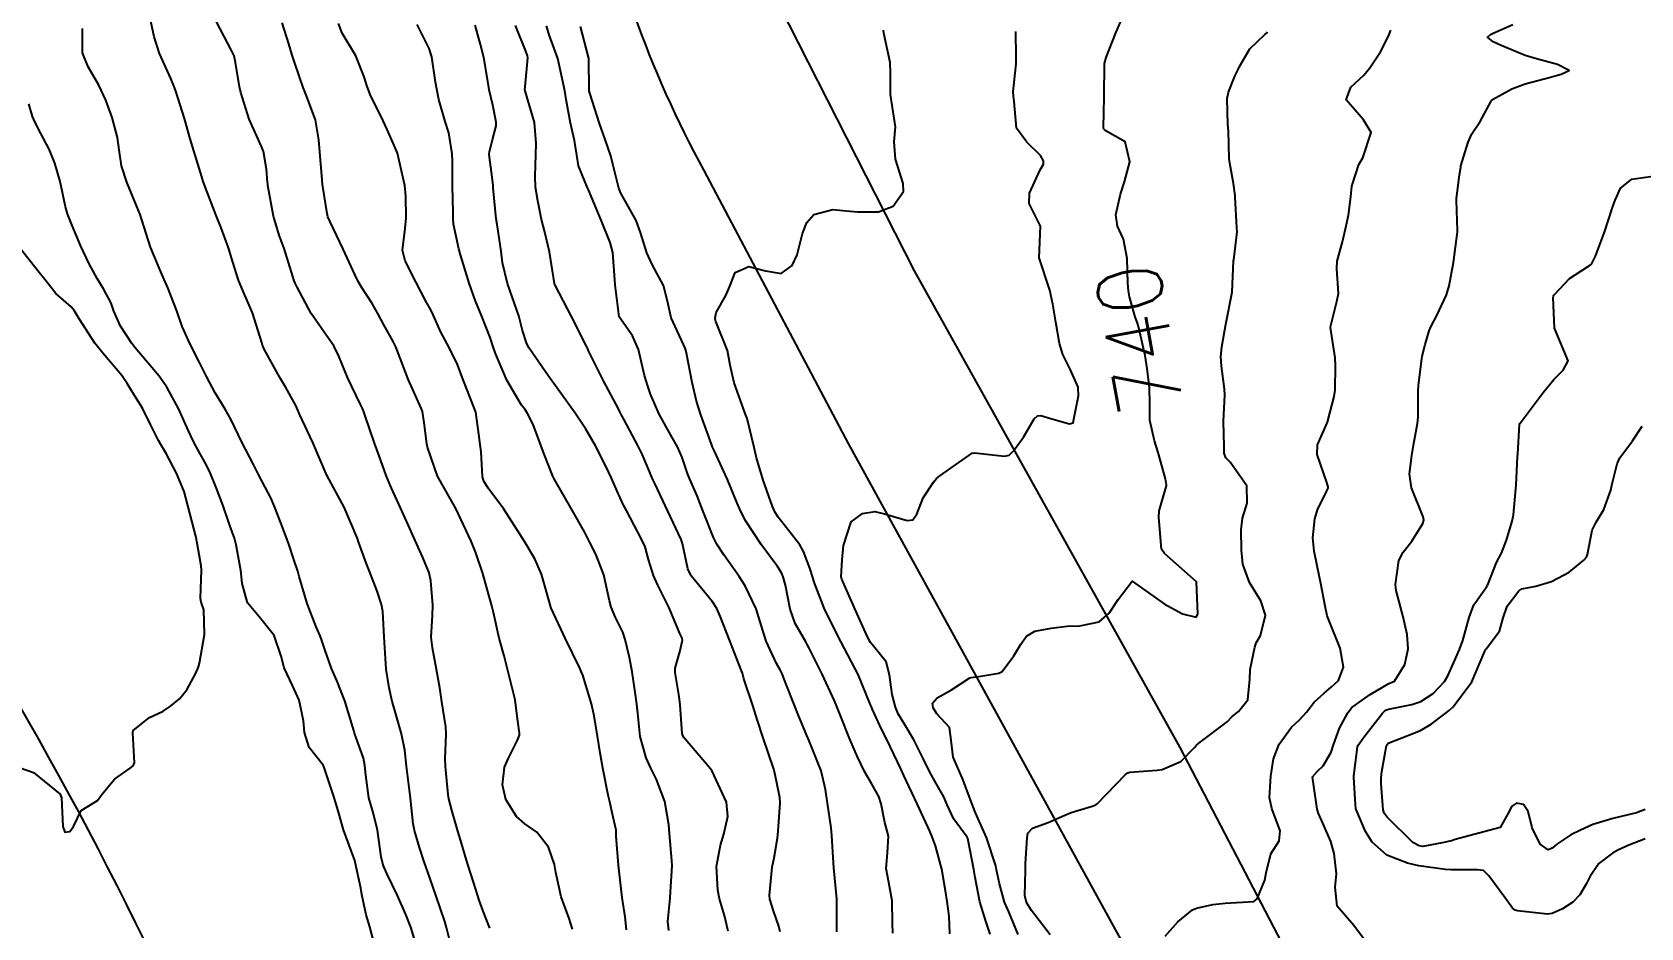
# Model space of a CAD drawing. Header units: metres. Extents: x 298520 to 308411, y 7433745 to 7450750.
# Drawn here: x 302811 to 302910.7, y 7441257.1 to 7441312.7 of the extents above; entities that cross this region are included whole.
import ezdxf
from ezdxf.enums import TextEntityAlignment as Align

# ---------------------------------------------------------------- set-up
doc = ezdxf.new("R2010")
doc.units = ezdxf.units.M
doc.header["$LTSCALE"] = 10
for name, color, linetype in [('Cotas', 45, 'Continuous'), ('Curvas de Nivel 1m', 11, 'Continuous'), ('Curvas de Nivel 5m', 15, 'Continuous'), ('Hidrografia', 140, 'Continuous'), ('Vias Primárias', 230, 'Continuous')]:
    doc.layers.add(name, color=color, linetype=linetype)
doc.styles.add('Style-STANDARD', font='STANDARD.shx')

msp = doc.modelspace()

# ---------------------------------------------------------------- linework, layer by layer
at = {"layer": 'Curvas de Nivel 1m', "flags": 128}
for points, elevation in [([(302834.9, 7441255.631), (302834.436, 7441257.135), (302834.132, 7441257.937), (302833.595, 7441259.143), (302832.956, 7441260.462), (302832.749, 7441260.941), (302832.683, 7441261.154), (302832.61, 7441261.514), (302832.37, 7441263.159), (302832.101, 7441264.26), (302831.832, 7441265.168), (302831.643, 7441266.562), (302831.599, 7441267.172), (302831.51, 7441267.636), (302831.06, 7441268.891), (302830.949, 7441269.181), (302830.903, 7441269.344), (302830.357, 7441271.187), (302829.843, 7441272.451), (302829.532, 7441273.196), (302829.124, 7441274.301), (302828.907, 7441274.979), (302828.826, 7441275.205), (302828.58, 7441275.767), (302828.011, 7441277.212), (302827.512, 7441278.884), (302827.424, 7441279.218), (302827.19, 7441279.952), (302826.867, 7441280.892), (302826.751, 7441281.227), (302826.485, 7441281.96), (302825.993, 7441283.239), (302825.761, 7441283.765), (302825.248, 7441284.749), (302824.979, 7441285.253), (302824.678, 7441285.836), (302823.948, 7441287.263), (302823.293, 7441288.613), (302822.932, 7441289.276), (302822.31, 7441290.282), (302821.77, 7441291.293), (302821.336, 7441292.177), (302820.752, 7441293.306), (302820.267, 7441294.408), (302819.947, 7441295.314), (302819.387, 7441296.757), (302819.144, 7441297.322), (302818.928, 7441297.797), (302818.301, 7441299.331), (302817.759, 7441301.017), (302817.657, 7441301.338), (302817.451, 7441301.852), (302816.819, 7441303.35), (302816.498, 7441304.37), (302816.362, 7441305.357), (302816.257, 7441306.115), (302815.925, 7441307.364), (302815.529, 7441308.441), (302815.092, 7441309.375), (302814.427, 7441310.508), (302814.087, 7441311.385), (302814.085, 7441312.886)], 728), ([(302836.908, 7441256.125), (302836.658, 7441257.113), (302836.545, 7441257.495), (302835.989, 7441259.12), (302835.469, 7441260.613), (302835.296, 7441261.127), (302834.977, 7441262.094), (302834.664, 7441263.133), (302834.584, 7441263.547), (302834.426, 7441265.136), (302834.345, 7441265.814), (302834.174, 7441267.139), (302834.063, 7441268.13), (302833.86, 7441269.142), (302833.36, 7441270.867), (302833.283, 7441271.148), (302833.095, 7441271.982), (302832.907, 7441273.153), (302832.803, 7441274.828), (302832.789, 7441275.155), (302832.71, 7441276.718), (302832.63, 7441277.158), (302832.352, 7441277.976), (302831.891, 7441279.169), (302831.687, 7441279.672), (302831.202, 7441281.042), (302831.158, 7441281.18), (302831.132, 7441281.253), (302830.317, 7441283.189), (302829.252, 7441285.135), (302829.216, 7441285.2), (302829.185, 7441285.269), (302828.372, 7441287.209), (302827.547, 7441288.969), (302827.431, 7441289.219), (302827.306, 7441289.491), (302826.697, 7441290.61), (302826.324, 7441291.235), (302825.349, 7441292.986), (302825.239, 7441293.251), (302825.194, 7441293.412), (302824.619, 7441295.258), (302824.026, 7441296.624), (302823.758, 7441297.266), (302823.41, 7441298.401), (302823.133, 7441299.274), (302822.672, 7441300.518), (302822.373, 7441301.286), (302821.694, 7441303.072), (302821.605, 7441303.298), (302821.57, 7441303.395), (302821.477, 7441303.675), (302820.976, 7441305.305), (302820.759, 7441306.048), (302820.396, 7441307.311), (302819.867, 7441308.988), (302819.752, 7441309.318), (302819.548, 7441309.788), (302818.858, 7441311.327), (302818.532, 7441312.377), (302818.314, 7441313.333)], 729), ([(302844.479, 7441257.014), (302844.274, 7441257.672), (302843.773, 7441259.022), (302843.443, 7441260.541), (302843.346, 7441261.026), (302842.979, 7441262.104), (302842.26, 7441263.041), (302841.506, 7441263.561), (302841.002, 7441264.004), (302840.335, 7441265.067), (302840.127, 7441265.968), (302840.25, 7441267.068), (302840.491, 7441267.623), (302841.06, 7441268.735), (302841.19, 7441269.058), (302841.186, 7441269.18), (302841.071, 7441269.918), (302840.94, 7441271.061), (302840.907, 7441271.24), (302840.466, 7441273.066), (302840.224, 7441273.967), (302839.929, 7441275.072), (302839.573, 7441276.651), (302839.463, 7441277.077), (302839.168, 7441278.116), (302838.901, 7441279.084), (302838.475, 7441280.37), (302838.177, 7441281.095), (302837.233, 7441283.11), (302836.093, 7441285.122), (302835.478, 7441286.921), (302835.437, 7441287.128), (302835.29, 7441288.278), (302835.168, 7441289.131), (302835.094, 7441289.343), (302834.268, 7441291.141), (302833.619, 7441292.878), (302833.512, 7441293.148), (302833.356, 7441293.471), (302832.742, 7441294.535), (302832.413, 7441295.164), (302832.047, 7441295.837), (302831.389, 7441296.835), (302831.175, 7441297.182), (302830.962, 7441297.622), (302830.241, 7441299.192), (302829.44, 7441300.896), (302829.304, 7441301.201), (302829.246, 7441301.402), (302828.966, 7441303.205), (302828.917, 7441303.768), (302828.803, 7441305.207), (302828.729, 7441305.979), (302828.525, 7441307.21), (302827.935, 7441308.818), (302827.765, 7441309.218), (302827.549, 7441309.821), (302827.202, 7441310.868), (302827.089, 7441311.227), (302826.869, 7441311.935), (302826.462, 7441313.237)], 731), ([(302847.828, 7441256.976), (302847.734, 7441257.781), (302847.561, 7441258.981), (302847.485, 7441259.519), (302847.323, 7441260.985), (302847.189, 7441262.788), (302847.187, 7441262.987), (302847.171, 7441263.164), (302847.003, 7441263.976), (302846.763, 7441264.992), (302846.684, 7441265.326), (302846.343, 7441266.997), (302846.206, 7441267.838), (302846.024, 7441269), (302845.823, 7441270.255), (302845.654, 7441271.004), (302845.109, 7441272.773), (302845.018, 7441273.011), (302844.922, 7441273.204), (302844.042, 7441275.021), (302843.152, 7441276.935), (302843.124, 7441277.002), (302843.114, 7441277.031), (302843.1, 7441277.084), (302842.555, 7441279.039), (302842.14, 7441279.993), (302841.498, 7441281.056), (302841.21, 7441281.513), (302840.202, 7441283.07), (302839.246, 7441284.381), (302838.975, 7441284.809), (302838.896, 7441285.085), (302838.808, 7441286.626), (302838.745, 7441287.088), (302838.656, 7441287.716), (302838.467, 7441289.093), (302838.151, 7441289.937), (302837.685, 7441291.096), (302837.337, 7441292.047), (302836.817, 7441293.108), (302836.304, 7441294.057), (302835.834, 7441295.123), (302835.683, 7441295.433), (302835.381, 7441295.975), (302834.764, 7441297.136), (302834.086, 7441298.47), (302833.917, 7441299.145), (302834.092, 7441300.488), (302834.148, 7441301.143), (302834.13, 7441302.476), (302834.061, 7441303.144), (302833.666, 7441304.974), (302833.612, 7441305.149), (302833.496, 7441305.451), (302832.978, 7441306.628), (302832.72, 7441307.162), (302831.924, 7441308.787), (302831.768, 7441309.177), (302831.716, 7441309.348), (302831.55, 7441309.88), (302831.026, 7441311.185), (302830.189, 7441312.589), (302829.963, 7441313.196)], 732), ([(302850.443, 7441256.945), (302850.383, 7441257.491), (302850.522, 7441258.944), (302850.549, 7441259.342), (302850.648, 7441260.943), (302850.64, 7441261.271), (302850.485, 7441262.945), (302850.447, 7441263.497), (302850.196, 7441264.948), (302849.677, 7441266.303), (302849.353, 7441266.957), (302849.043, 7441267.638), (302848.669, 7441268.966), (302848.519, 7441270.41), (302848.464, 7441270.969), (302848.352, 7441271.713), (302848.182, 7441272.974), (302848.013, 7441273.868), (302847.738, 7441274.981), (302847.592, 7441275.437), (302847.147, 7441276.354), (302846.866, 7441276.993), (302846.766, 7441277.386), (302846.421, 7441278.998), (302845.918, 7441280.28), (302845.554, 7441281.006), (302845.213, 7441281.657), (302844.448, 7441283.018), (302843.339, 7441284.942), (302843.295, 7441285.03), (302843.254, 7441285.117), (302842.709, 7441286.48), (302842.5, 7441287.042), (302842.022, 7441288.319), (302841.664, 7441289.055), (302841.514, 7441289.266), (302841.308, 7441289.527), (302840.394, 7441291.069), (302839.699, 7441292.725), (302839.579, 7441293.078), (302839.359, 7441293.715), (302838.829, 7441295.085), (302838.44, 7441296.032), (302838.055, 7441297.093), (302837.463, 7441299.059), (302837.452, 7441299.1), (302837.424, 7441299.223), (302837.084, 7441300.75), (302837.064, 7441301.106), (302837.068, 7441301.487), (302837.037, 7441303.107), (302837.025, 7441304.644), (302837.011, 7441305.107), (302836.803, 7441306.408), (302836.576, 7441307.114), (302836.179, 7441308.475), (302836.051, 7441309.122), (302835.976, 7441309.553), (302835.738, 7441311.127), (302835.571, 7441311.646), (302834.829, 7441313.138)], 733), ([(302854.128, 7441256.902), (302853.903, 7441257.876), (302853.591, 7441258.91), (302853.478, 7441259.442), (302853.406, 7441260.913), (302853.659, 7441262.234), (302853.868, 7441262.907), (302854.107, 7441264.007), (302854.017, 7441264.9), (302853.125, 7441266.816), (302853.072, 7441266.91), (302853.034, 7441266.962), (302851.358, 7441268.936), (302851.274, 7441269.146), (302851.158, 7441270.939), (302851.091, 7441271.46), (302850.848, 7441272.943), (302850.848, 7441273.21), (302851.126, 7441274.218), (302851.299, 7441274.938), (302851.268, 7441275.072), (302851.137, 7441275.363), (302850.474, 7441276.947), (302849.769, 7441278.359), (302849.5, 7441278.957), (302849.193, 7441279.953), (302848.973, 7441280.736), (302848.879, 7441280.965), (302848.53, 7441281.653), (302847.812, 7441282.981), (302847.62, 7441283.367), (302847.245, 7441284.189), (302846.882, 7441284.994), (302846.553, 7441285.704), (302845.894, 7441287.004), (302845.288, 7441288.026), (302844.63, 7441289.017), (302843.321, 7441290.864), (302843.248, 7441290.957), (302843.185, 7441291.032), (302842.788, 7441291.581), (302841.788, 7441293.053), (302841.633, 7441293.333), (302841.364, 7441294.148), (302841.132, 7441295.062), (302841.021, 7441295.419), (302840.435, 7441297.07), (302840.139, 7441298.345), (302840.045, 7441299.074), (302839.793, 7441300.723), (302839.743, 7441301.077), (302839.555, 7441302.996), (302839.551, 7441303.079), (302839.543, 7441303.149), (302839.479, 7441303.66), (302839.322, 7441304.913), (302839.308, 7441305.082), (302839.321, 7441305.255), (302839.502, 7441305.987), (302839.737, 7441306.852), (302839.742, 7441307.078), (302839.529, 7441308.136), (302839.309, 7441309.082), (302839.256, 7441309.373), (302838.977, 7441311.086), (302838.772, 7441311.891), (302838.432, 7441313.092)], 734), ([(302860.875, 7441256.859), (302860.863, 7441258.821), (302860.859, 7441258.906), (302860.691, 7441260.823), (302860.665, 7441261.125), (302860.561, 7441262.824), (302860.518, 7441263.305), (302860.298, 7441264.827), (302860.174, 7441265.675), (302859.895, 7441266.831), (302859.103, 7441268.799), (302859.086, 7441268.84), (302859.063, 7441268.888), (302858.49, 7441270.262), (302858.272, 7441270.852), (302857.712, 7441272.252), (302857.466, 7441272.865), (302857.35, 7441273.101), (302857.119, 7441273.499), (302856.476, 7441274.877), (302856.199, 7441275.823), (302855.87, 7441276.883), (302855.174, 7441278.317), (302854.81, 7441278.894), (302853.857, 7441280.242), (302853.421, 7441280.908), (302853.209, 7441281.321), (302852.582, 7441282.92), (302852.206, 7441283.889), (302851.754, 7441284.932), (302851.608, 7441285.286), (302851.266, 7441286.27), (302850.976, 7441286.943), (302850.566, 7441287.665), (302849.846, 7441288.955), (302849.315, 7441290.206), (302849.123, 7441290.765), (302849.053, 7441290.964), (302848.937, 7441291.358), (302848.573, 7441292.972), (302848.197, 7441293.813), (302847.373, 7441294.99), (302847.12, 7441296.993), (302847.088, 7441297.303), (302846.968, 7441298.995), (302846.807, 7441299.618), (302846.24, 7441301.002), (302845.471, 7441302.872), (302845.407, 7441303.011), (302844.842, 7441304.372), (302844.73, 7441305.018), (302844.59, 7441305.931), (302844.35, 7441307.022), (302844.086, 7441308.473), (302843.991, 7441309.026), (302843.563, 7441311.03), (302843.021, 7441312.482), (302842.86, 7441313.041)], 736), ([(302864.334, 7441256.779), (302864.311, 7441257.391), (302864.305, 7441258.78), (302864.091, 7441259.92), (302863.927, 7441260.786), (302864.011, 7441261.751), (302864.077, 7441262.784), (302863.854, 7441263.639), (302863.618, 7441264.791), (302863.472, 7441265.248), (302863.025, 7441266.048), (302862.593, 7441266.804), (302862.149, 7441267.707), (302861.679, 7441268.814), (302861.078, 7441270.316), (302860.877, 7441270.822), (302860.723, 7441271.189), (302859.961, 7441272.832), (302859.129, 7441274.492), (302859.01, 7441274.72), (302858.938, 7441274.843), (302858.279, 7441275.987), (302857.972, 7441276.858), (302857.675, 7441278.363), (302857.545, 7441278.865), (302857.441, 7441279.122), (302857.189, 7441279.517), (302856.178, 7441280.88), (302855.224, 7441282.327), (302854.924, 7441282.893), (302854.693, 7441283.441), (302854.091, 7441284.902), (302853.271, 7441286.673), (302853.195, 7441286.834), (302853.165, 7441286.912), (302853.094, 7441287.094), (302852.423, 7441288.923), (302852.158, 7441289.774), (302851.886, 7441290.932), (302851.534, 7441292.754), (302851.503, 7441292.938), (302851.468, 7441293.052), (302851.356, 7441293.276), (302850.599, 7441294.948), (302850.355, 7441295.978), (302850.124, 7441296.953), (302849.412, 7441298.248), (302849.073, 7441298.965), (302848.697, 7441300.233), (302848.411, 7441300.975), (302847.468, 7441302.675), (302847.341, 7441302.982), (302846.974, 7441304.474), (302846.839, 7441304.99), (302846.501, 7441305.993), (302846.136, 7441307.001), (302845.541, 7441308.882), (302845.512, 7441309.01), (302845.508, 7441309.045), (302845.485, 7441311.011), (302845.472, 7441311.103), (302844.962, 7441313.016)], 737), ([(302867.87, 7441256.736), (302867.839, 7441257.827), (302867.712, 7441258.738), (302867.604, 7441259.395), (302867.375, 7441260.744), (302866.984, 7441262.184), (302866.789, 7441262.752), (302866.642, 7441263.108), (302865.88, 7441264.761), (302865.031, 7441266.558), (302864.959, 7441266.698), (302864.928, 7441266.772), (302864.846, 7441266.962), (302863.959, 7441268.787), (302863.66, 7441269.382), (302863.081, 7441270.642), (302863.008, 7441270.801), (302862.958, 7441270.928), (302862.183, 7441272.809), (302861.133, 7441274.82), (302860.113, 7441276.83), (302859.466, 7441278.549), (302859.378, 7441278.838), (302859.189, 7441279.409), (302858.802, 7441280.449), (302858.569, 7441280.85), (302857.228, 7441282.574), (302857.038, 7441282.872), (302856.877, 7441283.233), (302856.306, 7441284.879), (302855.89, 7441286.26), (302855.74, 7441286.885), (302855.3, 7441288.684), (302855.231, 7441288.891), (302855.19, 7441289.005), (302854.506, 7441290.898), (302854.247, 7441291.993), (302854.081, 7441292.903), (302853.371, 7441294.716), (302853.33, 7441294.868), (302853.323, 7441294.911), (302853.376, 7441295.261), (302853.976, 7441296.315), (302854.24, 7441296.902), (302854.556, 7441297.748), (302855.412, 7441298.13), (302856.44, 7441297.847), (302857.405, 7441297.691), (302858.087, 7441298.185), (302858.403, 7441298.855), (302858.747, 7441300.162), (302859.005, 7441300.847), (302859.448, 7441301.352), (302860.616, 7441301.663), (302861.451, 7441301.581), (302862.144, 7441301.504), (302863.45, 7441301.507), (302864.366, 7441301.868), (302864.999, 7441302.775), (302864.975, 7441303.271), (302864.51, 7441304.78), (302864.432, 7441305.852), (302864.5, 7441306.78), (302864.329, 7441307.984), (302864.186, 7441308.784), (302864.196, 7441310.144), (302864.169, 7441310.784), (302863.781, 7441312.588), (302863.764, 7441312.788)], 738), ([(302870.377, 7441256.705), (302870.111, 7441257.522), (302869.729, 7441258.712), (302869.44, 7441260.233), (302869.363, 7441260.716), (302868.992, 7441262.638), (302868.951, 7441262.721), (302868.122, 7441263.851), (302867.712, 7441264.74), (302867.507, 7441265.232), (302867.026, 7441266.056), (302866.626, 7441266.754), (302866.233, 7441267.571), (302865.649, 7441268.764), (302865.072, 7441269.727), (302864.679, 7441270.376), (302864.508, 7441270.779), (302864.305, 7441271.571), (302864.14, 7441272.785), (302863.933, 7441273.6), (302863.131, 7441274.578), (302862.956, 7441274.802), (302862.75, 7441275.19), (302862.028, 7441276.811), (302861.181, 7441278.724), (302861.148, 7441278.82), (302861.137, 7441278.867), (302861.194, 7441279.92), (302861.274, 7441280.819), (302861.762, 7441282.275), (302862.467, 7441282.801), (302863.234, 7441282.917), (302863.833, 7441282.784), (302865.227, 7441282.361), (302865.591, 7441282.403), (302865.836, 7441282.764), (302866.228, 7441283.775), (302866.863, 7441284.754), (302867.044, 7441284.963), (302867.257, 7441285.141), (302868.639, 7441286.102), (302869.271, 7441286.537), (302869.416, 7441286.574), (302871.27, 7441286.366), (302871.551, 7441286.416), (302871.827, 7441286.694), (302872.443, 7441287.531), (302873.105, 7441288.682), (302873.305, 7441288.868), (302873.519, 7441288.89), (302874.2, 7441288.667), (302875.299, 7441288.371), (302875.52, 7441288.427), (302875.576, 7441288.647), (302875.86, 7441290.103), (302875.829, 7441290.645), (302875.334, 7441291.763), (302874.875, 7441292.655), (302874.672, 7441293.338), (302874.453, 7441294.659), (302874.261, 7441295.784), (302874.086, 7441296.663), (302873.423, 7441298.67), (302873.493, 7441300.619), (302873.483, 7441300.67), (302873.444, 7441300.758), (302872.797, 7441302.02), (302872.824, 7441302.68), (302873.485, 7441304.125), (302873.686, 7441304.472), (302873.683, 7441304.668), (302873.496, 7441305.01), (302872.647, 7441305.825), (302872.012, 7441306.693), (302871.868, 7441308.365), (302871.819, 7441308.696), (302871.8, 7441308.951), (302871.99, 7441310.694), (302871.99, 7441311.116), (302871.967, 7441312.694)], 739), ([(302874.089, 7441256.662), (302872.935, 7441258.173), (302872.623, 7441258.683), (302872.532, 7441259.099), (302872.56, 7441260.684), (302872.569, 7441261.084), (302872.673, 7441262.683), (302872.707, 7441262.971), (302872.999, 7441263.284), (302873.973, 7441263.635), (302875.007, 7441264.096), (302875.404, 7441264.251), (302876.651, 7441264.634), (302876.924, 7441264.721), (302877.014, 7441264.784), (302878.772, 7441266.604), (302878.913, 7441266.724), (302879.035, 7441266.76), (302880.741, 7441266.879), (302881.038, 7441266.924), (302882.2, 7441267.414), (302883.059, 7441268.29), (302883.183, 7441268.437), (302883.314, 7441268.556), (302885.077, 7441269.889), (302885.396, 7441270.211), (302885.781, 7441270.523), (302886.362, 7441271.25), (302886.49, 7441272.516), (302886.513, 7441273.122), (302886.786, 7441274.513), (302886.873, 7441274.775), (302887.14, 7441275.23), (302887.458, 7441276.505), (302887.166, 7441277.392), (302886.462, 7441278.517), (302886.05, 7441279.666), (302885.967, 7441280.522), (302885.952, 7441281.793), (302886.033, 7441282.522), (302886.314, 7441283.442), (302886.292, 7441284.52), (302885.267, 7441285.981), (302884.997, 7441286.261), (302884.896, 7441286.536), (302884.884, 7441286.93), (302884.86, 7441288.537), (302884.928, 7441290.145), (302884.918, 7441290.536), (302884.731, 7441291.933), (302884.695, 7441292.54), (302884.746, 7441293.145), (302884.988, 7441294.536), (302885.393, 7441296.53), (302885.474, 7441298.477), (302885.483, 7441298.529), (302885.699, 7441300.269), (302885.684, 7441300.528), (302885.578, 7441302.413), (302885.572, 7441302.529), (302885.474, 7441303.274), (302885.241, 7441304.533), (302885.209, 7441304.819), (302885.152, 7441306.534), (302885.129, 7441306.923), (302885.081, 7441308.535), (302885.155, 7441308.926), (302885.557, 7441309.924), (302885.751, 7441310.338), (302885.84, 7441310.527), (302886.478, 7441311.617), (302887.413, 7441312.512), (302887.509, 7441312.585), (302887.585, 7441312.674)], 741), ([(302881.227, 7441256.577), (302882.013, 7441257.483), (302882.938, 7441258.219), (302883.177, 7441258.319), (302884.188, 7441258.541), (302884.944, 7441258.635), (302886.729, 7441258.728), (302886.947, 7441258.895), (302887.405, 7441260.059), (302887.491, 7441260.505), (302887.785, 7441261.698), (302888.298, 7441262.497), (302888.375, 7441263.121), (302887.853, 7441264.502), (302887.713, 7441265.192), (302887.782, 7441266.499), (302887.962, 7441267.584), (302888.309, 7441268.491), (302889.074, 7441269.554), (302889.556, 7441269.997), (302890, 7441270.471), (302890.467, 7441271.091), (302891.101, 7441271.651), (302891.533, 7441272.03), (302891.976, 7441272.451), (302892.302, 7441273.267), (302892.079, 7441274.451), (302891.358, 7441276.25), (302891.284, 7441276.459), (302891.162, 7441277.053), (302890.889, 7441278.463), (302890.805, 7441278.845), (302890.465, 7441280.467), (302890.394, 7441281.285), (302890.516, 7441282.467), (302890.673, 7441283.024), (302891.249, 7441284.175), (302891.347, 7441284.363), (302891.353, 7441284.459), (302891.256, 7441284.734), (302890.666, 7441286.466), (302890.687, 7441287.061), (302891.303, 7441288.46), (302891.715, 7441290.06), (302891.777, 7441290.455), (302891.807, 7441291.986), (302891.769, 7441292.456), (302891.496, 7441294.334), (302891.501, 7441294.459), (302891.888, 7441295.954), (302891.983, 7441296.454), (302891.884, 7441297.987), (302891.911, 7441298.455), (302892.229, 7441299.658), (302892.42, 7441300.45), (302892.601, 7441301.299), (302892.747, 7441302.447), (302892.814, 7441303.105), (302893.251, 7441304.442), (302893.497, 7441304.864), (302894.013, 7441306.433), (302893.525, 7441307.215), (302892.465, 7441308.451), (302892.75, 7441309.249), (302893.558, 7441309.996), (302893.92, 7441310.435), (302894.59, 7441311.442), (302895.089, 7441312.417), (302895.229, 7441312.774)], 742), ([(302893.534, 7441256.431), (302892.925, 7441257.244), (302891.909, 7441258.45), (302891.784, 7441259.623), (302891.855, 7441260.451), (302891.724, 7441261.711), (302891.498, 7441262.455), (302891.004, 7441263.603), (302890.739, 7441264.193), (302890.666, 7441264.465), (302890.455, 7441265.897), (302890.372, 7441266.467), (302890.676, 7441266.825), (302891.043, 7441267.156), (302891.52, 7441267.991), (302891.668, 7441268.454), (302892.038, 7441269.486), (302892.555, 7441270.445), (302892.79, 7441270.74), (302893.091, 7441270.982), (302893.952, 7441271.575), (302895.111, 7441272.263), (302895.217, 7441272.303), (302895.466, 7441272.406), (302896.095, 7441273.428), (302896.306, 7441274.398), (302896.243, 7441275.298), (302895.985, 7441276.402), (302895.56, 7441278.023), (302895.519, 7441278.407), (302895.718, 7441279.885), (302895.985, 7441280.402), (302896.531, 7441281.076), (302897.221, 7441282.184), (302897.285, 7441282.389), (302897.226, 7441282.599), (302896.511, 7441284.397), (302896.391, 7441285.269), (302896.53, 7441286.397), (302896.644, 7441287.035), (302896.889, 7441288.394), (302896.921, 7441288.779), (302896.928, 7441290.394), (302896.95, 7441290.771), (302897.144, 7441292.392), (302897.177, 7441292.56), (302897.356, 7441293.278), (302897.614, 7441294.141), (302897.716, 7441294.385), (302898.082, 7441295.082), (302898.687, 7441296.371), (302898.853, 7441296.917), (302899.107, 7441298.365), (302899.361, 7441300.28), (302899.364, 7441300.361), (302899.311, 7441302.212), (302899.31, 7441302.362), (302899.316, 7441302.511), (302899.485, 7441303.806), (302899.563, 7441304.288), (302899.582, 7441304.359), (302900.02, 7441305.843), (302900.261, 7441306.353), (302900.763, 7441307.109), (302901.423, 7441308.341), (302901.466, 7441308.418), (302901.544, 7441308.479), (302902.745, 7441309.134), (302903.554, 7441309.447), (302905.128, 7441309.866), (302905.56, 7441309.988), (302905.799, 7441310.05), (302906.297, 7441310.283), (302905.567, 7441310.655), (302904.26, 7441311), (302903.572, 7441311.212), (302902.081, 7441311.832), (302901.58, 7441312.063), (302901.22, 7441312.344), (302901.412, 7441312.515), (302901.587, 7441312.588), (302902.788, 7441313.136)], 743), ([(302832.25, 7441255.812), (302831.906, 7441257.165), (302831.671, 7441257.91), (302831.411, 7441259.173), (302831.333, 7441259.56), (302830.991, 7441261.18), (302830.964, 7441261.27), (302830.261, 7441263.187), (302829.973, 7441264.22), (302829.687, 7441265.193), (302829.042, 7441267.118), (302828.999, 7441267.201), (302828.131, 7441268.291), (302827.854, 7441269.218), (302827.795, 7441269.944), (302827.514, 7441271.224), (302827.097, 7441272.137), (302826.577, 7441273.235), (302826.408, 7441273.95), (302825.961, 7441275.242), (302825.148, 7441276.266), (302824.32, 7441277.258), (302823.972, 7441278.465), (302823.894, 7441279.263), (302823.611, 7441280.854), (302823.5, 7441281.267), (302823.215, 7441282.062), (302822.8, 7441283.276), (302822.379, 7441284.417), (302822.009, 7441285.289), (302821.763, 7441285.797), (302821.267, 7441286.679), (302820.939, 7441287.303), (302820.656, 7441287.932), (302820.033, 7441289.313), (302819.316, 7441290.632), (302818.833, 7441291.325), (302817.349, 7441293.08), (302817.131, 7441293.343), (302816.43, 7441294.42), (302816.024, 7441295.36), (302815.856, 7441295.842), (302815.387, 7441296.742), (302814.996, 7441297.374), (302814.499, 7441298.286), (302813.981, 7441299.384), (302813.436, 7441300.671), (302813.221, 7441301.174), (302813.137, 7441301.395), (302813.024, 7441301.819), (302812.697, 7441303.398), (302812.36, 7441304.525), (302812, 7441305.405), (302811.502, 7441306.368), (302811.148, 7441307.054), (302810.98, 7441307.418), (302810.744, 7441308.203)], 727), ([(302910.997, 7441262.63), (302909.992, 7441262.235), (302909.318, 7441261.915), (302908.985, 7441261.733), (302908.14, 7441261.094), (302907.565, 7441260.264), (302907.367, 7441259.857), (302906.952, 7441259.158), (302906.52, 7441258.702), (302905.883, 7441258.281), (302905.239, 7441257.987), (302904.938, 7441257.95), (302903.096, 7441258.162), (302902.941, 7441258.201), (302902.779, 7441258.322), (302902.293, 7441258.983), (302901.31, 7441260.337), (302900.968, 7441260.652), (302900.607, 7441260.707), (302898.968, 7441260.703), (302898.624, 7441260.717), (302896.971, 7441260.946), (302896.26, 7441261.111), (302894.981, 7441261.607), (302894.065, 7441262.424), (302893.65, 7441263.081), (302893.072, 7441264.439), (302893.06, 7441264.486), (302893.019, 7441265.067), (302892.93, 7441266.441), (302892.935, 7441266.54), (302893.046, 7441267.343), (302893.168, 7441268.332), (302893.21, 7441268.438), (302893.56, 7441268.925), (302894.71, 7441270.416), (302894.903, 7441270.595), (302895.087, 7441270.674), (302896.54, 7441270.947), (302897.094, 7441271.137), (302897.847, 7441271.638), (302898.554, 7441272.376), (302898.766, 7441272.724), (302899.124, 7441273.523), (302899.485, 7441274.365), (302899.696, 7441274.919), (302900.095, 7441276.356), (302900.37, 7441277.142), (302901.182, 7441278.275), (302901.209, 7441278.314), (302901.217, 7441278.34), (302901.777, 7441279.755), (302902.09, 7441280.331), (302902.399, 7441281.14), (302902.75, 7441282.325), (302902.836, 7441282.716), (302902.99, 7441284.323), (302903.011, 7441284.567), (302903.092, 7441286.322), (302903.1, 7441286.497), (302903.215, 7441288.321), (302903.235, 7441288.389), (302903.305, 7441288.482), (302904.684, 7441290.3), (302905.331, 7441291.107), (302905.925, 7441291.696), (302906.221, 7441292.281), (302905.373, 7441294.29), (302905.306, 7441296.205), (302905.325, 7441296.291), (302905.347, 7441296.338), (302905.395, 7441296.399), (302906.304, 7441297.387), (302907.42, 7441298.102), (302907.531, 7441298.159), (302907.672, 7441298.266), (302907.929, 7441298.764), (302908.476, 7441300.255), (302908.988, 7441301.777), (302909.154, 7441302.245), (302909.243, 7441302.467), (302909.474, 7441302.972), (302910.172, 7441303.544), (302911.485, 7441303.715)], 744), ([(302809.043, 7441267.44), (302811.033, 7441266.747), (302812.687, 7441265.395), (302812.78, 7441265.163), (302812.867, 7441263.392), (302812.988, 7441263.043), (302813.296, 7441263.079), (302813.512, 7441263.385), (302814.004, 7441264.379), (302815.009, 7441265.004), (302815.267, 7441265.366), (302816.064, 7441266.318), (302817.038, 7441267.005), (302817.22, 7441267.159), (302817.301, 7441267.337), (302817.204, 7441269.196), (302817.225, 7441269.338), (302818.242, 7441270.158), (302819.075, 7441270.539), (302819.543, 7441270.85), (302820.095, 7441271.31), (302820.541, 7441271.856), (302821.107, 7441272.907), (302821.223, 7441273.187), (302821.264, 7441273.298), (302821.329, 7441273.51), (302821.654, 7441275.292), (302821.613, 7441276.836), (302821.433, 7441277.296), (302821.388, 7441277.52), (302821.459, 7441279.296), (302821.442, 7441279.553), (302821.2, 7441280.959), (302821.133, 7441281.301), (302821.108, 7441281.397), (302820.621, 7441283.306), (302820.377, 7441284.173), (302819.915, 7441285.313), (302819.265, 7441286.528), (302818.802, 7441287.325), (302818.301, 7441288.317), (302817.796, 7441289.335), (302817.311, 7441290.129), (302816.841, 7441290.87), (302816.522, 7441291.352), (302815.344, 7441292.747), (302814.837, 7441293.375), (302813.873, 7441294.879), (302813.571, 7441295.388), (302813.375, 7441295.612), (302812.426, 7441296.447), (302811.652, 7441297.416), (302811.398, 7441297.759), (302810.07, 7441299.434)], 726)]:
    msp.add_lwpolyline(points, dxfattribs=dict(at, elevation=elevation))
at = {"layer": 'Curvas de Nivel 5m', "flags": 128}
for points, elevation in [([(302872.105, 7441256.688), (302871.538, 7441258.089), (302871.266, 7441258.697), (302870.954, 7441259.838), (302870.779, 7441260.702), (302870.725, 7441260.944), (302870.145, 7441262.708), (302869.478, 7441264.245), (302869.277, 7441264.717), (302869.02, 7441265.431), (302868.666, 7441266.362), (302868.497, 7441266.728), (302868.09, 7441267.692), (302867.96, 7441268.737), (302867.859, 7441269.526), (302867.079, 7441270.372), (302866.836, 7441270.752), (302866.802, 7441271.038), (302867.092, 7441271.377), (302867.972, 7441271.865), (302869.111, 7441272.605), (302869.192, 7441272.639), (302869.794, 7441272.713), (302870.922, 7441272.895), (302871.116, 7441273.01), (302871.853, 7441273.966), (302872.29, 7441274.688), (302872.631, 7441275.192), (302873.141, 7441275.497), (302874.17, 7441275.691), (302875.144, 7441275.807), (302875.945, 7441275.842), (302877.147, 7441276.078), (302877.763, 7441276.621), (302878.311, 7441277.468), (302879.183, 7441278.6), (302881.162, 7441277.196), (302882.313, 7441276.568), (302883.151, 7441276.376), (302883.257, 7441276.558), (302883.183, 7441278.56), (302881.2, 7441280.313), (302881.008, 7441280.582), (302880.976, 7441280.813), (302880.845, 7441282.584), (302880.86, 7441282.961), (302881.25, 7441284.32), (302881.314, 7441284.518), (302881.319, 7441284.579), (302881.257, 7441284.962), (302880.802, 7441286.585), (302880.562, 7441287.309), (302880.278, 7441288.59), (302880.288, 7441289.615), (302880.259, 7441290.591), (302880.125, 7441291.802), (302879.996, 7441292.593), (302879.576, 7441294.391), (302879.516, 7441294.599), (302879.377, 7441295.003), (302879.019, 7441296.235), (302878.956, 7441296.607), (302878.915, 7441297.093), (302878.882, 7441298.608), (302878.644, 7441299.821), (302878.272, 7441300.618), (302878.164, 7441301.333), (302878.465, 7441302.615), (302878.719, 7441303.367), (302879.041, 7441304.607), (302878.75, 7441305.856), (302877.512, 7441306.551), (302877.433, 7441306.631), (302877.413, 7441306.732), (302877.441, 7441308.631), (302877.443, 7441308.732), (302877.461, 7441310.631), (302877.473, 7441310.722), (302877.568, 7441311.094), (302878.167, 7441312.621), (302878.603, 7441313.61)], 740), ([(302839.336, 7441257.076), (302838.933, 7441258.126), (302838.682, 7441258.826), (302838.593, 7441259.085), (302838.196, 7441260.332), (302837.964, 7441261.095), (302837.529, 7441262.558), (302837.365, 7441263.104), (302837.279, 7441263.389), (302837.005, 7441264.32), (302836.8, 7441265.112), (302836.764, 7441265.365), (302836.598, 7441267.114), (302836.581, 7441267.581), (302836.629, 7441269.114), (302836.609, 7441269.574), (302836.376, 7441271.117), (302836.232, 7441271.983), (302836.042, 7441273.121), (302835.787, 7441274.462), (302835.708, 7441275.124), (302835.785, 7441276.485), (302835.812, 7441277.123), (302835.686, 7441278.615), (302835.573, 7441279.126), (302835.192, 7441280.08), (302834.721, 7441281.135), (302834.295, 7441282.061), (302833.794, 7441283.144), (302833.245, 7441284.374), (302833.011, 7441284.914), (302832.917, 7441285.155), (302832.476, 7441286.373), (302832.198, 7441287.166), (302831.607, 7441288.866), (302831.511, 7441289.177), (302831.45, 7441289.323), (302831.307, 7441289.607), (302830.543, 7441291.188), (302829.969, 7441292.568), (302829.667, 7441293.197), (302829.357, 7441293.64), (302828.267, 7441295.211), (302827.389, 7441296.831), (302827.264, 7441297.094), (302827.207, 7441297.223), (302827.124, 7441297.497), (302826.583, 7441299.233), (302826.267, 7441300.074), (302825.92, 7441301.243), (302825.578, 7441303.141), (302825.565, 7441303.249), (302825.562, 7441303.337), (302825.482, 7441304.151), (302825.301, 7441305.252), (302825.182, 7441305.567), (302824.41, 7441307.261), (302823.894, 7441308.91), (302823.817, 7441309.267), (302823.558, 7441310.782), (302823.481, 7441311.19), (302823.447, 7441311.272), (302823.321, 7441311.519), (302822.397, 7441313.288)], 730), ([(302857.343, 7441256.864), (302857.266, 7441257.205), (302856.936, 7441258.155), (302856.706, 7441258.872), (302856.684, 7441259.135), (302856.852, 7441260.871), (302856.868, 7441260.967), (302856.972, 7441261.448), (302857.192, 7441262.664), (302857.215, 7441262.867), (302857.236, 7441263.107), (302857.35, 7441264.865), (302857.328, 7441265.177), (302857.031, 7441266.695), (302856.99, 7441266.87), (302856.968, 7441266.936), (302856.297, 7441268.878), (302855.93, 7441270.026), (302855.651, 7441270.884), (302855.108, 7441272.546), (302855.013, 7441272.891), (302854.962, 7441273.044), (302854.229, 7441274.899), (302853.627, 7441276.426), (302853.423, 7441276.907), (302853.159, 7441277.316), (302851.834, 7441278.93), (302851.621, 7441279.367), (302851.287, 7441280.939), (302851.207, 7441281.193), (302850.374, 7441282.949), (302849.59, 7441284.616), (302849.44, 7441284.958), (302849.257, 7441285.403), (302848.785, 7441286.484), (302848.544, 7441286.971), (302847.673, 7441288.609), (302847.473, 7441288.987), (302847.416, 7441289.1), (302847.306, 7441289.332), (302846.418, 7441290.999), (302845.469, 7441292.891), (302845.415, 7441293.009), (302845.354, 7441293.142), (302844.419, 7441295.02), (302843.392, 7441296.97), (302843.37, 7441297.007), (302843.359, 7441297.031), (302843.35, 7441297.074), (302843.036, 7441299.036), (302842.729, 7441300.334), (302842.558, 7441301.043), (302842.315, 7441302.192), (302842.176, 7441303.049), (302842.158, 7441303.728), (302842.198, 7441305.049), (302842.212, 7441305.762), (302842.11, 7441307.051), (302841.542, 7441309.008), (302841.525, 7441309.06), (302841.522, 7441309.081), (302841.545, 7441309.275), (302841.701, 7441311.058), (302841.685, 7441311.18), (302841.569, 7441311.471), (302840.93, 7441313.067)], 735), ([(302911.015, 7441264.436), (302910.465, 7441264.228), (302909.009, 7441263.882), (302907.761, 7441263.506), (302907.002, 7441263.151), (302906.405, 7441262.87), (302905.523, 7441262.285), (302905.234, 7441262.043), (302904.988, 7441261.94), (302904.493, 7441262.297), (302903.998, 7441263.3), (302903.753, 7441264.309), (302903.457, 7441264.753), (302903.018, 7441264.835), (302902.708, 7441264.631), (302902.564, 7441264.324), (302902.016, 7441263.317), (302901, 7441263.065), (302899.212, 7441262.583), (302898.994, 7441262.504), (302898.883, 7441262.483), (302898.41, 7441262.376), (302897.222, 7441262.155), (302896.99, 7441262.188), (302896.604, 7441262.394), (302895.008, 7441263.961), (302894.821, 7441264.223), (302894.762, 7441264.414), (302894.637, 7441266.024), (302894.633, 7441266.416), (302894.662, 7441266.792), (302894.954, 7441268.412), (302895.064, 7441268.561), (302896.389, 7441269.077), (302897.072, 7441269.336), (302897.727, 7441269.733), (302898.579, 7441270.375), (302898.864, 7441270.594), (302899.089, 7441270.805), (302900.255, 7441272.353), (302901.062, 7441274.271), (302901.088, 7441274.341), (302901.134, 7441274.413), (302901.975, 7441275.501), (302902.195, 7441276.33), (302902.443, 7441277.048), (302903.178, 7441278.015), (302903.365, 7441278.132), (302904.227, 7441278.304), (302905.186, 7441278.587), (302906.3, 7441279.171), (302907.199, 7441279.901), (302907.371, 7441280.099), (302907.427, 7441280.268), (302907.716, 7441281.767), (302907.962, 7441282.263), (302908.446, 7441283.047), (302908.866, 7441284.254), (302908.941, 7441284.568), (302909.269, 7441285.879), (302909.441, 7441286.247), (302910.217, 7441287.308), (302910.81, 7441288.227)], 745)]:
    msp.add_lwpolyline(points, dxfattribs=dict(at, elevation=elevation))
at = {"layer": 'Hidrografia', "elevation": 714.2}
msp.add_lwpolyline([(302772.757, 7441330.775, 0.094308), (302782.682, 7441311.429, -0.030405), (302808.106, 7441274.366, -0.087071), (302837.462, 7441197.943, -0.083785), (302838.063, 7441174.696, 0.204318), (302842.627, 7441157.665, -0.120089), (302845.653, 7441150.992, -0.259066), (302844.729, 7441148.206, 0.492011), (302845.239, 7441142.377, -0.500527), (302845.447, 7441139.555, 0.577088), (302845.975, 7441136.843, -0.254578), (302862.949, 7441118.275, -0.008333), (302869.973, 7441087.626, -0.04711), (302872.659, 7441064.271, 0.153858), (302888.485, 7441017.404), (302895.894, 7441015.978, 0.052672), (302904.016, 7441015.288, -0.299555), (302906.316, 7441013.841, -0.056727), (302909.457, 7441004.16, 0.133793), (302914.38, 7440994.379, -0.080591), (302923.506, 7440980.191, -0.18982), (302923.916, 7440968.652, 0.029065), (302919.96, 7440954.97)], format="xyb", dxfattribs=at)
at = {"layer": 'Vias Primárias', "elevation": 739.359}
msp.add_lwpolyline([(302906.778, 7441367.972), (302905.798, 7441365.996, -0.121361), (302899.44, 7441358.476, -0.027089), (302893.439, 7441354.602, -0.034756), (302886.913, 7441351.453), (302866.661, 7441342.264), (302859.713, 7441338.726, 0.124837), (302849.704, 7441329.959, 0.058172), (302848.526, 7441327.733, 0.179258), (302848.303, 7441313.74, 0.040629), (302852.624, 7441304.067), (302861.566, 7441287.134), (302882.271, 7441249.478)], format="xyb", dxfattribs=at)
at = {"layer": 'Vias Primárias'}
msp.add_lwpolyline([(302974.738, 7441258.585, -0.119519), (302972.548, 7441253.48, -0.078335), (302970.022, 7441251.024), (302968.259, 7441249.7), (302964.517, 7441247.848), (302924.627, 7441227.706, -0.052287), (302915.526, 7441223.147, -0.13242), (302908.415, 7441222.458, -0.272872), (302897.854, 7441231.344, -0.029524), (302895.708, 7441238.821, 0.04498), (302893.131, 7441246.857), (302892.25, 7441248.94), (302882.167, 7441268.283), (302865.689, 7441297.845), (302856.089, 7441316.734, -0.163088)], format="xyb", dxfattribs=at)

# ---------------------------------------------------------------- texts
at = {"layer": 'Cotas', "style": 'Style-STANDARD'}
msp.add_text('740', height=4, rotation=100.23699, dxfattribs=at).set_placement((302879.603, 7441293.64, 740), align=Align.MIDDLE_CENTER)

doc.saveas('drawing.dxf')
